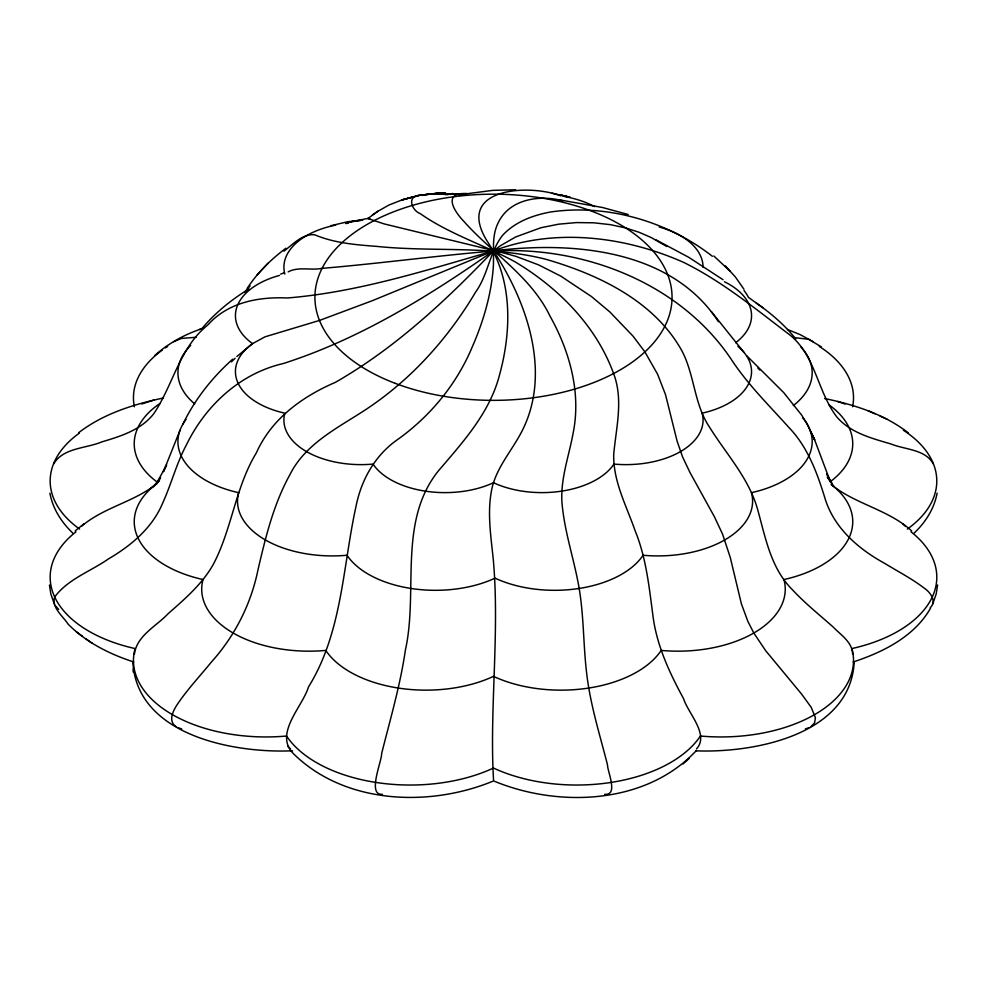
<?xml version="1.0" encoding="UTF-8"?>
<svg xmlns="http://www.w3.org/2000/svg" width="987" height="987" viewBox="0 0 987 987"><rect width="100%" height="100%" fill="white"/><g stroke="black" fill="none" stroke-linecap="round" stroke-linejoin="round"><path stroke-width="1.48" d="M852.645 654.221C852.484 642.155 840.517 634.715 832.954 626.831C819.259 614.679 804.886 603.217 792.425 589.745C770.711 568.216 765.443 537.286 757.522 509.095C748.751 478.078 726.259 454.069 709.591 427.26C694.046 404.275 694.663 375.06 681.918 350.854C654.258 300.986 598.43 274.472 545.774 259.26C490.699 245.195 433.293 252.228 377.194 246.429C356.048 244.813 334.396 243.16 314.668 234.77C302.528 233.524 292.855 244.468 283.923 251.167M854.137 662.968C849.548 735.278 753.599 753.118 695.934 750.836M937.588 584.946L936.219 593.89L932.764 603.847M937.107 493.142C934.282 508.576 925.535 522.345 914.233 532.992M53.804 463.779C63.082 447.703 86.301 448.493 101.957 441.855C120.784 436.242 141.19 429.9 153.75 413.713C173.219 385.004 179.4 347.683 207.825 324.97C228.046 302.256 258.52 296.668 287.476 297.975C357.948 292.214 425.878 270.339 493.488 250.895C554.706 227.59 624.882 236.226 683.781 262.456C721.139 280.925 753.821 307.438 786.762 332.631C815.57 352.89 816.73 390.951 836.939 417.094C850.621 432.997 871.891 438.314 891.187 444.051C904.956 449.665 925.374 449.319 933.184 463.754M180.004 430.27L163.497 471.601L166.593 464.951L156.045 484.247L160.597 477.733L153.565 486.591L159.475 480.398L150.888 488.503M183.014 423.954C194.92 399.266 212.291 377.441 232.673 359.206M930.531 608.189C914.418 636.603 883.032 652.148 853.138 662.006M247.219 288.34C257.422 272.659 270.993 259.421 285.897 248.218M930.26 607.684C937.231 601.058 930.099 592.015 923.98 587.944C911.63 578.555 897.788 571.399 884.586 563.318C858.048 548.772 833.484 527.477 824.725 497.473C816.952 472.292 807.576 446.889 788.934 427.519C768.898 405.176 747.307 384.054 730.873 358.762C677.057 279.05 573.731 242.296 480.373 252.129C427.544 256.941 374.937 263.924 322.083 268.353C310.991 270.648 298.419 266.305 288.142 271.894M696.415 750.465C646.214 804.627 558.506 807.983 493.586 780.914C429.789 807.428 345.327 804.43 293.867 754.105C273.177 734.316 302.417 707.013 308.512 686.927C342.538 631.988 342.625 566.267 356.282 505.147C361.698 478.658 375.973 454.156 398.6 438.845C430.961 415.453 456.919 383.709 472.317 346.782C483.137 322.033 490.946 295.73 493.179 268.735C494.487 253.363 490.946 236.979 498.287 222.63C509.551 198.918 539.901 194.55 562.898 200.842M201.225 329.387C214.672 313.323 231.02 299.777 248.958 289.006M268.045 263.233L256.941 275.126M81.353 526.441C103.401 507.343 134.158 502.087 156.847 483.642A107.373 61.996 0 0 0 203.014 579.542A107.373 61.996 0 0 0 325.784 650.421A107.373 61.996 0 0 0 493.488 676.366A107.373 61.996 0 0 0 661.191 650.421A107.373 61.996 0 0 0 783.949 579.542A107.373 61.996 0 0 0 831.375 484.568M231.439 361.884L235.079 358.219M236.892 356.504L252.573 343.624L265.01 336.826L319.492 320.442L372.333 300.69L493.488 250.895L500.409 245.751L515.609 236.991L540.864 227.75L558.593 224.185L576.42 222.581L593.841 222.803L610.373 224.654L625.61 227.923L639.255 232.34L651.346 237.62L666.916 246.553M689.321 758.275L683.041 763.987M811.252 726.444L814.657 722.718L815.398 717.623L811.203 707.334L801.715 694.231L765.665 650.692L753.809 633.025L747.838 621.304L741.397 603.847L730.244 557.371L722.533 534.053L714.378 516.707L690.036 472.613L682.523 456.821L677.094 441.066L665.534 394.726L657.626 374.307L644.906 351.903L632.951 336.049L609.88 311.978L591.534 296.594L560.641 276.039L538.557 264.874L515.967 256.361L504.665 253.227L384.165 223.913L367.892 218.522L377.873 211.292L389.001 205.012L401.943 199.942L418.796 195.401L437.426 193.341L462.015 194.402L492.649 190.38L515.633 189.751M154.675 355.591C168.678 343.007 185.568 333.89 203.458 328.19M75.16 530.895L83.944 523.826M367.892 218.522L369.817 218.658M78.676 432.701C103.216 413.787 133.479 404.3 163.435 397.995M173.638 341.761L181.423 338.43L196.166 337.27M696.551 748.899C709.616 734.501 687.988 713.157 683.596 698.722C669.285 672.418 656.355 644.696 652.802 614.617C649.051 586.34 646.103 557.581 635.184 530.932C626.548 505.949 613.038 481.385 613.717 454.267C616.135 427.482 623.574 399.809 613.593 373.555C596.21 325.722 558.148 287.587 515.066 261.851C484.049 244.801 449.504 234.19 420.351 213.698C411.912 210.564 406.607 196.709 418.796 195.401M377.873 211.292L372.321 215.03M141.795 403.967L153.688 400.117M280.678 274.115L283.997 272.868M805.392 728.899L808.624 727.826M199.473 329.436L202.212 328.585M382.401 794.301C366.831 795.571 381.957 760.989 381.611 753.71C390.235 719.301 400.303 685.151 405.41 649.977C418.488 590.979 397.749 521.975 438.105 471.231C462.891 442.164 489.873 412.763 499.595 374.69C511.611 330.781 512.771 279.346 486.579 240.223C455.624 188.838 525.812 184.026 557.914 194.908M413.664 196.721L401.943 199.942L420.191 195.179L423.694 195.364M330.67 225.764L347.732 221.717L362.661 220.113M368.077 218.386L348.053 222.297L362.513 220.113M458.906 194.094L437.364 193.575L445.68 193.181L430.11 194.118L437.426 193.341L422.954 195.019C437.451 191.848 452.305 195.179 466.752 193.563C442.213 192.218 453.909 211.107 463.779 221.273C492.118 253.351 530.772 276.249 549.956 316.025C569.684 351.187 581.294 392.789 573.151 433.046C568.623 457.931 558.95 482.606 562.553 508.305C565.872 537.57 576.038 565.514 580.122 594.643C583.909 621.267 583.514 648.274 586.858 674.948C590.571 705.557 599.923 735.056 607.486 764.851C607.474 771.489 618.615 795.719 604.723 794.288M458.585 194.957L463.557 194.871M292.559 750.786C234.524 753.439 137.748 735.771 132.924 663.017M793.758 337.542L808.674 339.294L821.307 346.844M462.015 194.402L451.849 193.575L462.335 194.846M560.122 199.966L602.477 207.504L628.225 214.512M824.651 398.526C854.224 404.682 884.056 414.084 908.237 432.775M552.091 193.193L569.992 197.264L562.134 195.315M559.604 194.846L569.992 197.264M837.593 401.45L845.119 404.065M558.987 195.204L560.949 195.845M178.524 727.875L181.744 728.949M133.714 661.956C109.532 654.122 86.153 642.377 68.103 624.129C62.995 616.159 51.25 607.585 54.692 596.962C67.93 579.085 90.471 571.461 108.286 559.024C130.74 545.848 151.936 528.353 162.349 503.814C171.207 484.531 176.352 463.705 186.383 444.927C205.506 405.571 239.915 373.518 283.244 363.549C359.453 339.146 428.321 296.519 493.488 250.895C571.781 241.136 671.234 248.995 718.413 321.725M787.503 329.485L800.075 334.581L813.325 341.786M868.029 410.703L874.951 413.812M880.145 416.119L887.276 419.327M656.232 239.989L688.642 257.249L723.027 279.716M290.622 748.936L287.612 746.16M756.363 303.083C770.921 313.323 784.739 324.957 795.769 338.997M762.754 307.673L748.467 297.408A94.777 54.717 0 0 0 744.062 290.56M76.344 631.828L82.427 636.27M86.177 638.959L92.112 643.29M911.704 530.969C888.559 509.588 855.569 504.369 831.276 484.629M175.883 726.494C167.383 720.695 173.749 709.517 178.141 703.163C188.147 688.642 200.225 675.725 211.354 662.092C234.783 636.072 251.006 604.167 257.977 569.857C265.565 537.323 273.535 504.308 289.82 474.858C304.872 444.458 336.111 428.74 363.302 411.197C409.568 381.327 447.506 339.417 475.524 292.214C488.047 275.003 489.466 252.388 502.309 235.659C514.609 221.989 532.659 215.363 550.314 212.032C606.931 203.667 667.508 221.261 712.392 256.299M713.823 255.991L730.281 271.376M58.677 609.386L54.927 605.216M757.868 368.139L759.83 370.039M902.932 523.912L905.56 526.478M747.036 356.085L783.74 392.629L801.58 415.009L807.095 423.954L814.633 439.832L829.882 480.447L826.674 473.711L831.881 483.531L827.291 477.017L833.818 486.258M72.816 533.079C61.515 522.419 52.743 508.638 49.905 493.192M725.26 265.885L735.377 276.965L743.939 289.228M743.939 352.347L711.393 311.633M811.573 433.416L814.633 439.832L810.105 430.27M54.297 603.896L50.818 593.94L49.449 584.995M133.134 669.248L133.208 671.987M134.417 654.27C136.514 635.764 156.625 626.005 168.333 613.507C185.038 598.813 202.397 583.897 213.402 564.194C232.007 528.785 235.375 487.294 256.386 452.811C271.548 418.772 302.121 396.651 335.395 382.339C395.158 348.103 446.161 300.455 493.488 250.895C527.724 303.009 552.683 375.492 520.309 434.28C510.624 451.984 496.757 467.875 492.057 487.923C486.875 511.525 490.872 535.781 493.278 559.456C499.854 632.025 489.33 710.27 493.549 780.038M819.284 346.412A132.492 76.492 0 0 1 852.583 406.767M134.38 406.767A132.492 76.492 0 0 1 162.3 350.077M165.483 347.856A132.492 76.492 0 0 1 167.679 346.412M79.614 529.081A132.492 76.492 0 0 1 79.318 433.133M75.962 531.82A132.492 76.492 0 0 0 135.071 648.558A132.492 76.492 0 0 0 286.551 736.018A132.492 76.492 0 0 0 493.488 768.034A132.492 76.492 0 0 0 700.412 736.018A132.492 76.492 0 0 0 851.904 648.558A132.492 76.492 0 0 0 911.001 531.82M903.352 430.209A132.492 76.492 0 0 1 907.349 529.081M156.822 481.804A107.373 61.996 0 0 1 159.894 403.523M829.129 404.966A107.373 61.996 0 0 1 830.141 481.804M659.23 226.998A77.122 44.526 0 0 1 703.052 267.403M564.712 196.623A77.122 44.526 0 0 1 594.618 206.628M445.149 194.636A77.122 44.526 0 0 1 448.049 194.673M284.848 274.09A77.122 44.526 0 0 1 335.79 225.085M345.586 223.531A77.122 44.526 0 0 1 348.436 223.235M279.506 275.41A77.122 44.526 0 0 0 252.573 343.624A77.122 44.526 0 0 0 284.848 413.171A77.122 44.526 0 0 0 373.024 464.087A77.122 44.526 0 0 0 493.488 482.717A77.122 44.526 0 0 0 613.939 464.087A77.122 44.526 0 0 0 702.127 413.171A77.122 44.526 0 0 0 737.881 346.314M724.483 281.764A77.122 44.526 0 0 1 735.599 342.748M244.628 292.448A94.777 54.717 0 0 1 250.118 285.971M194.723 403.917A94.777 54.717 0 0 1 190.725 345.376M186.025 419.5A94.777 54.717 0 0 0 238.669 492.686A94.777 54.717 0 0 0 347.029 555.249A94.777 54.717 0 0 0 495.055 578.148A94.777 54.717 0 0 0 643.08 555.249A94.777 54.717 0 0 0 751.44 492.686A94.777 54.717 0 0 0 802.579 417.624M801.111 347.177A94.777 54.717 0 0 1 793.301 405.595M395.269 383.363A178.573 103.092 0 0 0 671.74 303.317A178.573 103.092 0 0 0 413.442 205.111A178.573 103.092 0 0 0 395.269 383.363"/></g></svg>
